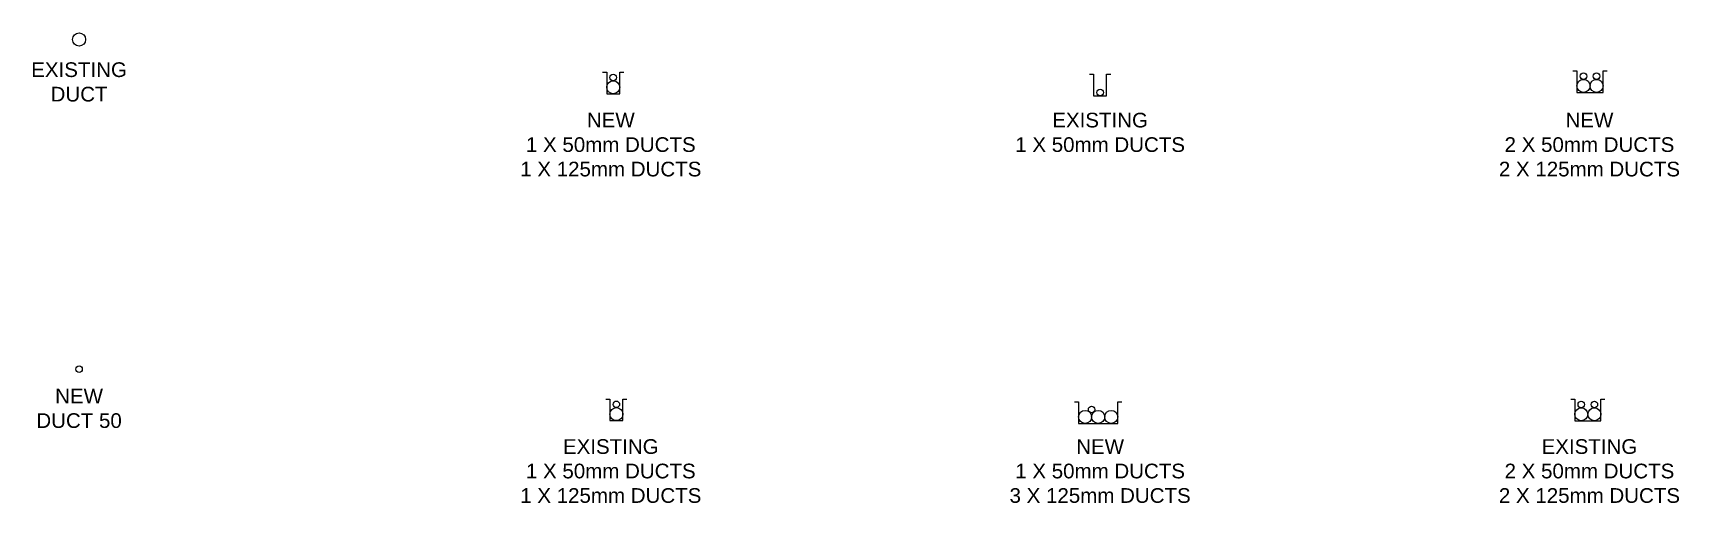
# Model space of a CAD drawing. Header units: metres. Extents: x -282 to 3977, y 160 to 949.
# Drawn here: x 757 to 958.8, y 413.8 to 471.4 of the extents above; entities that cross this region are included whole.
import ezdxf
from ezdxf.enums import TextEntityAlignment as Align

# ---------------------------------------------------------------- set-up
doc = ezdxf.new("R2010")
doc.units = ezdxf.units.M
doc.layers.get('0').update_dxf_attribs({"color": 6})
doc.layers.add('Duct_SP_EXT', color=7, linetype='Continuous')
doc.layers.add('Duct_SP_NEW', color=2, linetype='Continuous')
doc.styles.get("Standard").update_dxf_attribs({"font": 'ARIAL.TTF'})

# ---------------------------------------------------------------- blocks, each defined once
blk = doc.blocks.new('DUCT_50_NEW')
blk.add_circle((0, 0.4), 0.4)
at = {"flags": 1}
blk.add_attdef('Z', (0, 0), '', height=0.2, dxfattribs=at)
at = {"flags": 9}
for tag, p in [('DUCT_CODE', (0, 0)), ('XSECT_TYPE', (0, -0.2)), ('STATE', (0, -0.6)), ('OWNED_BY', (0, -1.01)), ('OPERATED_BY', (0, -1.21)), ('FB_REFERENCE', (0, -0.4)), ('NOTES', (0, -0.8)), ('MAINTAINED_BY', (0, -1.42))]:
    blk.add_attdef(tag, text='', height=0.2, dxfattribs=at).set_placement(p, align=Align.MIDDLE_LEFT)
blk = doc.blocks.new('DUCT_EXT')
blk.add_circle((0, 0.8), 0.8)
at = {"flags": 1}
blk.add_attdef('Z', (0, 0), '', height=0.2, dxfattribs=at)
at = {"flags": 9}
for tag, p in [('DUCT_CODE', (0, 0)), ('XSECT_TYPE', (0, -0.2)), ('STATE', (0, -0.6)), ('FB_REFERENCE', (0, -0.4)), ('NOTES', (0, -0.8))]:
    blk.add_attdef(tag, text='', height=0.2, dxfattribs=at).set_placement(p, align=Align.MIDDLE_LEFT)
blk = doc.blocks.new('TRENCH_LV_1_DUCT')
blk.add_lwpolyline([(-0.5, 2.65), (0, 2.65), (0, 0), (1.6, 0), (1.6, 2.65), (2.1, 2.65)])
blk = doc.blocks.new('DUCT_50_EXT')
blk.add_circle((0, 0.4), 0.4)
at = {"flags": 1}
blk.add_attdef('Z', (0, 0), '', height=0.2, dxfattribs=at)
at = {"flags": 9}
for tag, p in [('DUCT_CODE', (0, 0)), ('XSECT_TYPE', (0, -0.2)), ('STATE', (0, -0.6)), ('FB_REFERENCE', (0, -0.4)), ('NOTES', (0, -0.8))]:
    blk.add_attdef(tag, text='', height=0.2, dxfattribs=at).set_placement(p, align=Align.MIDDLE_LEFT)
blk = doc.blocks.new('TRENCH_1X50_&_1X125_EXT')
for name, p in [('TRENCH_LV_1_DUCT', (-0.8, 0)), ('DUCT_50_EXT', (0, 1.6)), ('DUCT_EXT', (0, 0))]:
    blk.add_blockref(name, p)
blk = doc.blocks.new('DUCT_NEW')
blk.add_circle((0, 0.8), 0.8)
at = {"flags": 1}
blk.add_attdef('Z', (0, 0), '', height=0.2, dxfattribs=at)
at = {"flags": 9}
for tag, p in [('DUCT_CODE', (0, 0)), ('XSECT_TYPE', (0, -0.2)), ('STATE', (0, -0.6)), ('OWNED_BY', (0, -1.02)), ('OPERATED_BY', (0, -1.23)), ('FB_REFERENCE', (0, -0.4)), ('NOTES', (0, -0.8)), ('MAINTAINED_BY', (0, -1.42))]:
    blk.add_attdef(tag, text='', height=0.2, dxfattribs=at).set_placement(p, align=Align.MIDDLE_LEFT)
blk = doc.blocks.new('TRENCH_1X50_&_1X125_NEW')
for name, p in [('TRENCH_LV_1_DUCT', (-0.8, 0)), ('DUCT_50_NEW', (0, 1.6)), ('DUCT_NEW', (0, 0))]:
    blk.add_blockref(name, p)
blk = doc.blocks.new('TRENCH_LV_3_DUCTS')
blk.add_lwpolyline([(-0.5, 2.65), (0, 2.65), (0, 0), (4.8, 0), (4.8, 2.65), (5.3, 2.65)])
blk = doc.blocks.new('TRENCH_1X50_&_3X125_NEW')
for name, p in [('TRENCH_LV_3_DUCTS', (-2.4, 0)), ('DUCT_50_NEW', (-0.8, 1.3)), ('DUCT_NEW', (-1.6, 0)), ('DUCT_NEW', (0, 0)), ('DUCT_NEW', (1.6, 0))]:
    blk.add_blockref(name, p)
blk = doc.blocks.new('TRENCH_1X50_EXT')
for name, p in [('TRENCH_LV_1_DUCT', (-0.8, 0)), ('DUCT_50_EXT', (0, 0))]:
    blk.add_blockref(name, p)
blk = doc.blocks.new('TRENCH_LV_2_DUCTS')
blk.add_lwpolyline([(-0.5, 2.65), (0, 2.65), (0, 0), (3.2, 0), (3.2, 2.65), (3.7, 2.65)])
blk = doc.blocks.new('TRENCH_2X50_&_2X125_EXT')
for name, p in [('TRENCH_LV_2_DUCTS', (-1.6, 0)), ('DUCT_50_EXT', (-0.8, 1.6)), ('DUCT_50_EXT', (0.8, 1.6)), ('DUCT_EXT', (-0.8, 0)), ('DUCT_EXT', (0.8, 0))]:
    blk.add_blockref(name, p)
blk = doc.blocks.new('TRENCH_2X50_&_2X125_NEW')
for name, p in [('TRENCH_LV_2_DUCTS', (-1.6, 0)), ('DUCT_50_NEW', (-0.8, 1.6)), ('DUCT_50_NEW', (0.8, 1.6)), ('DUCT_NEW', (-0.8, 0)), ('DUCT_NEW', (0.8, 0))]:
    blk.add_blockref(name, p)

msp = doc.modelspace()

# ---------------------------------------------------------------- block references
at = {"layer": 'Duct_SP_EXT'}
for name, p in [('DUCT_EXT', (762.61, 469.82)), ('TRENCH_1X50_EXT', (887.81, 463.72)), ('TRENCH_1X50_&_1X125_EXT', (828.49, 423.91)), ('TRENCH_2X50_&_2X125_EXT', (947.61, 423.89))]:
    msp.add_blockref(name, p, dxfattribs=at)
at = {"layer": 'Duct_SP_NEW'}
for name, p in [('TRENCH_1X50_&_1X125_NEW', (828.11, 463.96)), ('TRENCH_2X50_&_2X125_NEW', (947.88, 464.13)), ('DUCT_50_NEW', (762.61, 429.82)), ('TRENCH_1X50_&_3X125_NEW', (887.57, 423.57))]:
    msp.add_blockref(name, p, dxfattribs=at)

# ---------------------------------------------------------------- texts
at = {"char_height": 1.8, "width": 40, "attachment_point": 2}
for s, insert in [('EXISTING\\PDUCT', (762.61, 467.82)), ('NEW\\P1 X 50mm DUCTS\\P1 X 125mm DUCTS\\P', (827.81, 461.64)), ('EXISTING\\P1 X 50mm DUCTS\\P', (887.81, 461.64)), ('NEW\\P2 X 50mm DUCTS\\P2 X 125mm DUCTS\\P', (947.81, 461.64)), ('NEW\\PDUCT 50', (762.61, 427.82)), ('EXISTING\\P1 X 50mm DUCTS\\P1 X 125mm DUCTS\\P', (827.81, 421.64)), ('NEW\\P1 X 50mm DUCTS\\P3 X 125mm DUCTS\\P', (887.81, 421.64)), ('EXISTING\\P2 X 50mm DUCTS\\P2 X 125mm DUCTS\\P', (947.81, 421.64))]:
    msp.add_mtext(s, dxfattribs=dict(at, insert=insert))

doc.saveas('drawing.dxf')
